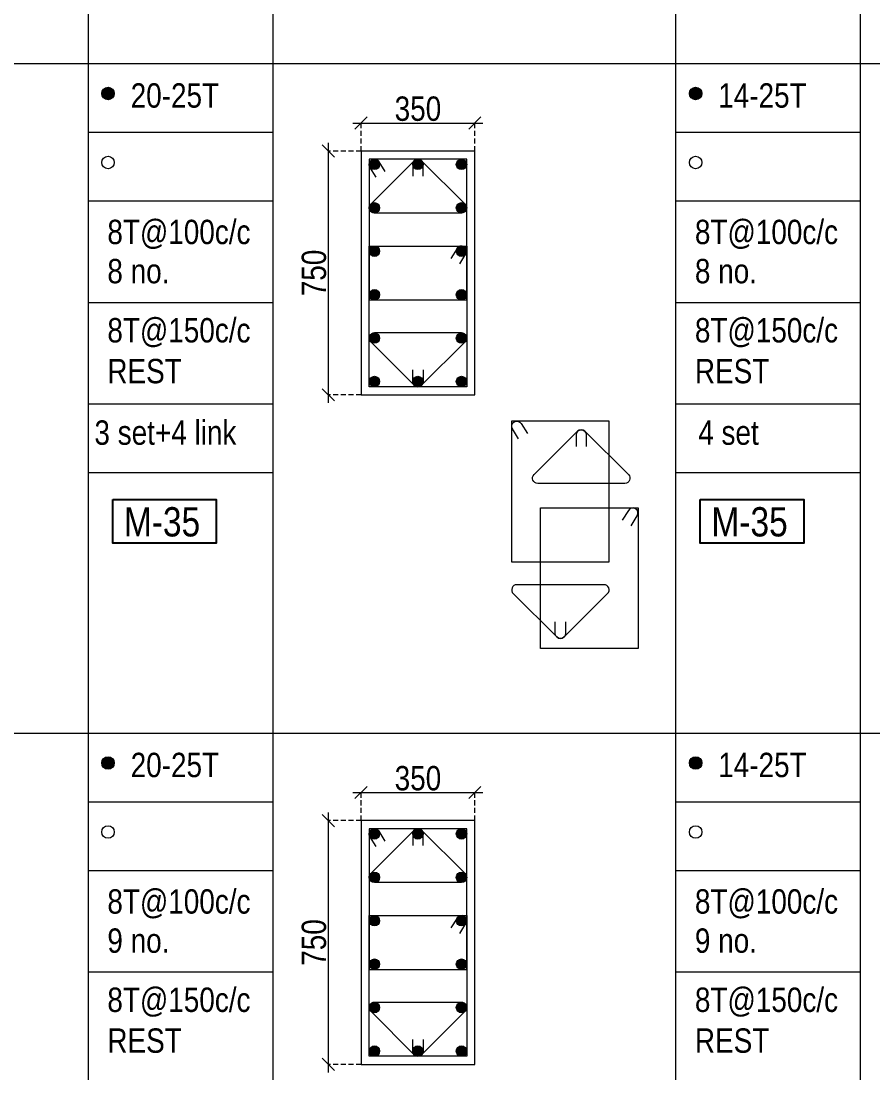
# Model space of a CAD drawing. Header units: millimetres. Extents: x 1112055 to 3390982, y -148532 to 766891.
# Drawn here: x 2276706 to 2287195, y 639313 to 652260 of the extents above; entities that cross this region are included whole.
import ezdxf
from ezdxf.enums import TextEntityAlignment as Align

# ---------------------------------------------------------------- set-up
doc = ezdxf.new("R2010")
doc.units = ezdxf.units.MM
doc.header["$PDMODE"] = 35
doc.header["$PDSIZE"] = -25
doc.linetypes.add('DASHED2', pattern=[0.375, 0.25, -0.125])
doc.linetypes.add('Hidden', pattern=[9.525, 6.35, -3.175])
for name, color, linetype, lineweight in [('B COL. SIZE DIM', 220, 'Continuous', 25), ('B COLSCH', 204, 'Continuous', 20), ('B COLUMN', 1, 'Hidden', 9), ('B STEEL', 34, 'Continuous', 15)]:
    doc.layers.add(name, color=color, linetype=linetype, lineweight=lineweight)
doc.layers.add('B TEXT', color=7, linetype='Continuous')
doc.styles.add('dim inside', font='romans.shx', dxfattribs={"width": 0.8, "height": 125})
doc.styles.add('SWINC', font='swissc.ttf')
doc.dimstyles.new('dim inside', dxfattribs={"dimtxt": 125, "dimasz": 100, "dimexe": 0, "dimexo": 0, "dimgap": 10, "dimtad": 0, "dimdec": 0, "dimzin": 0, "dimdsep": 46, "dimtxsty": 'dim inside', "dimblk": 'SMALL', "dimcen": 0.09, "dimadec": 0, "dimazin": 0, "dimtfac": 1, "dimtdec": 0, "dimtofl": 0, "dimtmove": 0, "dimatfit": 3, "dimfxl": 1, "dimtolj": 1, "dimtzin": 0, "dimarcsym": 2})

# ---------------------------------------------------------------- blocks, each defined once
blk = doc.blocks.new('_Oblique')
at = {"color": 0, "linetype": 'ByBlock', "lineweight": -2}
blk.add_line((-0.5, -0.5), (0.5, 0.5), dxfattribs=at)
blk = doc.blocks.new('*D3222')
at = {"layer": 'B COL. SIZE DIM', "color": 250, "lineweight": 9, "ltscale": 250, "transparency": 16777216}
blk.add_line((2280793, 642764), (2282393, 642764), dxfattribs=at)
at = {"layer": 'B COL. SIZE DIM', "color": 250, "linetype": 'DASHED2', "lineweight": 9, "ltscale": 250, "transparency": 16777216}
for p, q in [((2280893, 642419), (2280893, 642764)), ((2282293, 642419), (2282293, 642764))]:
    blk.add_line(p, q, dxfattribs=at)
at = {"layer": 'Defpoints', "color": 0, "transparency": 16777216}
for p in [(2282293, 642764), (2280893, 642419), (2282293, 642419)]:
    blk.add_point(p, dxfattribs=at)
at = {"layer": 'B COL. SIZE DIM', "color": 250, "lineweight": 9, "transparency": 16777216, "xscale": 150, "yscale": 150, "zscale": 150, "rotation": 180}
blk.add_blockref('_Oblique', (2280893, 642764), dxfattribs=at)
at = {"layer": 'B COL. SIZE DIM', "color": 250, "lineweight": 9, "transparency": 16777216, "xscale": 150, "yscale": 150, "zscale": 150}
blk.add_blockref('_Oblique', (2282293, 642764), dxfattribs=at)
at = {"layer": 'B COL. SIZE DIM', "color": 6, "transparency": 16777216, "insert": (2281593, 642939), "char_height": 300, "attachment_point": 5, "style": 'SWINC'}
blk.add_mtext('\\A1;350', dxfattribs=at)
blk = doc.blocks.new('*D3223')
at = {"layer": 'B COL. SIZE DIM', "color": 250, "lineweight": 9, "ltscale": 250, "transparency": 16777216}
blk.add_line((2280489, 642519), (2280489, 639319), dxfattribs=at)
at = {"layer": 'B COL. SIZE DIM', "color": 250, "linetype": 'DASHED2', "lineweight": 9, "ltscale": 250, "transparency": 16777216}
for p, q in [((2280893, 642419), (2280489, 642419)), ((2280893, 639419), (2280489, 639419))]:
    blk.add_line(p, q, dxfattribs=at)
at = {"layer": 'Defpoints', "color": 0, "transparency": 16777216}
for p in [(2280893, 642419), (2280489, 639419), (2280893, 639419)]:
    blk.add_point(p, dxfattribs=at)
at = {"layer": 'B COL. SIZE DIM', "color": 250, "lineweight": 9, "transparency": 16777216, "xscale": 150, "yscale": 150, "zscale": 150}
for p, rotation in [((2280489, 642419), 90), ((2280489, 639419), 270)]:
    blk.add_blockref('_Oblique', p, dxfattribs=dict(at, rotation=rotation))
at = {"layer": 'B COL. SIZE DIM', "color": 6, "transparency": 16777216, "insert": (2280314, 640919), "char_height": 300, "attachment_point": 5, "rotation": 90, "style": 'SWINC'}
blk.add_mtext('\\A1;750', dxfattribs=at)
blk = doc.blocks.new('*D3224')
at = {"layer": 'B COL. SIZE DIM', "color": 250, "lineweight": 9, "ltscale": 250, "transparency": 16777216}
blk.add_line((2280793, 651004), (2282393, 651004), dxfattribs=at)
at = {"layer": 'B COL. SIZE DIM', "color": 250, "linetype": 'DASHED2', "lineweight": 9, "ltscale": 250, "transparency": 16777216}
for p, q in [((2280893, 650659), (2280893, 651004)), ((2282293, 650659), (2282293, 651004))]:
    blk.add_line(p, q, dxfattribs=at)
at = {"layer": 'Defpoints', "color": 0, "transparency": 16777216}
for p in [(2282293, 651004), (2280893, 650659), (2282293, 650659)]:
    blk.add_point(p, dxfattribs=at)
at = {"layer": 'B COL. SIZE DIM', "color": 250, "lineweight": 9, "transparency": 16777216, "xscale": 150, "yscale": 150, "zscale": 150, "rotation": 180}
blk.add_blockref('_Oblique', (2280893, 651004), dxfattribs=at)
at = {"layer": 'B COL. SIZE DIM', "color": 250, "lineweight": 9, "transparency": 16777216, "xscale": 150, "yscale": 150, "zscale": 150}
blk.add_blockref('_Oblique', (2282293, 651004), dxfattribs=at)
at = {"layer": 'B COL. SIZE DIM', "color": 6, "transparency": 16777216, "insert": (2281593, 651179), "char_height": 300, "attachment_point": 5, "style": 'SWINC'}
blk.add_mtext('\\A1;350', dxfattribs=at)
blk = doc.blocks.new('*D3225')
at = {"layer": 'B COL. SIZE DIM', "color": 250, "lineweight": 9, "ltscale": 250, "transparency": 16777216}
blk.add_line((2280489, 650759), (2280489, 647559), dxfattribs=at)
at = {"layer": 'B COL. SIZE DIM', "color": 250, "linetype": 'DASHED2', "lineweight": 9, "ltscale": 250, "transparency": 16777216}
for p, q in [((2280893, 650659), (2280489, 650659)), ((2280893, 647659), (2280489, 647659))]:
    blk.add_line(p, q, dxfattribs=at)
at = {"layer": 'Defpoints', "color": 0, "transparency": 16777216}
for p in [(2280893, 650659), (2280489, 647659), (2280893, 647659)]:
    blk.add_point(p, dxfattribs=at)
at = {"layer": 'B COL. SIZE DIM', "color": 250, "lineweight": 9, "transparency": 16777216, "xscale": 150, "yscale": 150, "zscale": 150}
for p, rotation in [((2280489, 650659), 90), ((2280489, 647659), 270)]:
    blk.add_blockref('_Oblique', p, dxfattribs=dict(at, rotation=rotation))
at = {"layer": 'B COL. SIZE DIM', "color": 6, "transparency": 16777216, "insert": (2280314, 649159), "char_height": 300, "attachment_point": 5, "rotation": 90, "style": 'SWINC'}
blk.add_mtext('\\A1;750', dxfattribs=at)

msp = doc.modelspace()

# ---------------------------------------------------------------- hatches: boundary and pattern name
at = {"layer": 'B STEEL', "lineweight": 9, "ltscale": 0.5}
h = msp.add_hatch(color=34, dxfattribs=at)
edge = h.paths.add_edge_path()
edge.add_arc((2277777.9, 651368.1), 76.8, 0, 360)
h = msp.add_hatch(color=34, dxfattribs=at)
edge = h.paths.add_edge_path()
edge.add_arc((2285011.4, 651368.1), 76.8, 0, 360)
h = msp.add_hatch(color=34, dxfattribs=at)
edge = h.paths.add_edge_path()
edge.add_arc((2281057.1, 650494.9), 64, 0, 360)
h = msp.add_hatch(color=34, dxfattribs=at)
edge = h.paths.add_edge_path()
edge.add_arc((2281593, 650494.9), 64, 180, 540, ccw=False)
h = msp.add_hatch(color=34, dxfattribs=at)
edge = h.paths.add_edge_path()
edge.add_arc((2282129, 650494.9), 64, 180, 540, ccw=False)
at = {"layer": 'B STEEL', "lineweight": 30}
h = msp.add_hatch(color=34, dxfattribs=at)
edge = h.paths.add_edge_path()
edge.add_arc((2281057.1, 649960.5), 64, 0, 360)
h = msp.add_hatch(color=34, dxfattribs=at)
edge = h.paths.add_edge_path()
edge.add_arc((2282129, 649960.5), 64, 0, 360)
h = msp.add_hatch(color=34, dxfattribs=at)
edge = h.paths.add_edge_path()
edge.add_arc((2281057.1, 649426.1), 64, 0, 360)
h = msp.add_hatch(color=34, dxfattribs=at)
edge = h.paths.add_edge_path()
edge.add_arc((2282129, 649426.1), 64, 0, 360)
h = msp.add_hatch(color=34, dxfattribs=at)
edge = h.paths.add_edge_path()
edge.add_arc((2281057.1, 648891.7), 64, 0, 360)
h = msp.add_hatch(color=34, dxfattribs=at)
edge = h.paths.add_edge_path()
edge.add_arc((2282129, 648891.7), 64, 0, 360)
h = msp.add_hatch(color=34, dxfattribs=at)
edge = h.paths.add_edge_path()
edge.add_arc((2281057.1, 648357.4), 64, 0, 360)
h = msp.add_hatch(color=34, dxfattribs=at)
edge = h.paths.add_edge_path()
edge.add_arc((2282129, 648357.4), 64, 0, 360)
at = {"layer": 'B STEEL', "lineweight": 9, "ltscale": 0.5}
h = msp.add_hatch(color=34, dxfattribs=at)
edge = h.paths.add_edge_path()
edge.add_arc((2281057.1, 647823), 64, 0, 360, ccw=False)
h = msp.add_hatch(color=34, dxfattribs=at)
edge = h.paths.add_edge_path()
edge.add_arc((2281593, 647823), 64, -180, 180)
h = msp.add_hatch(color=34, dxfattribs=at)
edge = h.paths.add_edge_path()
edge.add_arc((2282129, 647823), 64, -180, 180)
h = msp.add_hatch(color=34, dxfattribs=at)
edge = h.paths.add_edge_path()
edge.add_arc((2277777.9, 643128.3), 76.8, 0, 360)
h = msp.add_hatch(color=34, dxfattribs=at)
edge = h.paths.add_edge_path()
edge.add_arc((2285011.4, 643128.3), 76.8, 0, 360)
h = msp.add_hatch(color=34, dxfattribs=at)
edge = h.paths.add_edge_path()
edge.add_arc((2281057.1, 642255.1), 64, 0, 360)
h = msp.add_hatch(color=34, dxfattribs=at)
edge = h.paths.add_edge_path()
edge.add_arc((2281593, 642255.1), 64, 180, 540, ccw=False)
h = msp.add_hatch(color=34, dxfattribs=at)
edge = h.paths.add_edge_path()
edge.add_arc((2282129, 642255.1), 64, 180, 540, ccw=False)
at = {"layer": 'B STEEL', "lineweight": 30}
h = msp.add_hatch(color=34, dxfattribs=at)
edge = h.paths.add_edge_path()
edge.add_arc((2281057.1, 641720.7), 64, 0, 360)
h = msp.add_hatch(color=34, dxfattribs=at)
edge = h.paths.add_edge_path()
edge.add_arc((2282129, 641720.7), 64, 0, 360)
h = msp.add_hatch(color=34, dxfattribs=at)
edge = h.paths.add_edge_path()
edge.add_arc((2281057.1, 641186.3), 64, 0, 360)
h = msp.add_hatch(color=34, dxfattribs=at)
edge = h.paths.add_edge_path()
edge.add_arc((2282129, 641186.3), 64, 0, 360)
h = msp.add_hatch(color=34, dxfattribs=at)
edge = h.paths.add_edge_path()
edge.add_arc((2281057.1, 640651.9), 64, 0, 360)
h = msp.add_hatch(color=34, dxfattribs=at)
edge = h.paths.add_edge_path()
edge.add_arc((2282129, 640651.9), 64, 0, 360)
h = msp.add_hatch(color=34, dxfattribs=at)
edge = h.paths.add_edge_path()
edge.add_arc((2281057.1, 640117.5), 64, 0, 360)
h = msp.add_hatch(color=34, dxfattribs=at)
edge = h.paths.add_edge_path()
edge.add_arc((2282129, 640117.5), 64, 0, 360)
at = {"layer": 'B STEEL', "lineweight": 9, "ltscale": 0.5}
h = msp.add_hatch(color=34, dxfattribs=at)
edge = h.paths.add_edge_path()
edge.add_arc((2281057.1, 639583.1), 64, 0, 360, ccw=False)
h = msp.add_hatch(color=34, dxfattribs=at)
edge = h.paths.add_edge_path()
edge.add_arc((2281593, 639583.1), 64, -180, 180)
h = msp.add_hatch(color=34, dxfattribs=at)
edge = h.paths.add_edge_path()
edge.add_arc((2282129, 639583.1), 64, -180, 180)

# ---------------------------------------------------------------- linework, layer by layer
at = {"layer": 'B COLSCH', "color": 250, "lineweight": 0}
for p, q in [((2277531.6, 676456), (2277531.6, 627016.9)), ((2279806, 676456), (2279806, 618141.8)), ((2284765.1, 676456), (2284765.1, 627016.9)), ((2287039.5, 676456), (2287039.5, 618141.8)), ((2203002.6, 651736.4), (2375997.6, 651736.4)), ((2277531.6, 650891.4), (2279806, 650891.4)), ((2284765.1, 650891.4), (2287039.5, 650891.4)), ((2277531.6, 650046.4), (2279806, 650046.4)), ((2284765.1, 650046.4), (2287039.5, 650046.4)), ((2277531.6, 648796.7), (2279806, 648796.7)), ((2284765.1, 648796.7), (2287039.5, 648796.7)), ((2277531.6, 647546.9), (2279806, 647546.9)), ((2284765.1, 647546.9), (2287039.5, 647546.9)), ((2277531.6, 646701.9), (2279806, 646701.9)), ((2284765.1, 646701.9), (2287039.5, 646701.9)), ((2203002.6, 643496.6), (2375997.6, 643496.6)), ((2277531.6, 642651.6), (2279806, 642651.6)), ((2284765.1, 642651.6), (2287039.5, 642651.6)), ((2277531.6, 641806.6), (2279806, 641806.6)), ((2284765.1, 641806.6), (2287039.5, 641806.6)), ((2277531.6, 640556.8), (2279806, 640556.8)), ((2284765.1, 640556.8), (2287039.5, 640556.8))]:
    msp.add_line(p, q, dxfattribs=at)
at = {"layer": 'B COLUMN', "color": 1, "linetype": 'ByBlock', "lineweight": 20}
for points in [[(2280893, 647658.9), (2282293, 647658.9), (2282293, 650658.9), (2280893, 650658.9)], [(2280893, 639419.1), (2282293, 639419.1), (2282293, 642419.1), (2280893, 642419.1)]]:
    msp.add_lwpolyline(points, close=True, dxfattribs=at)
at = {"layer": 'B STEEL', "color": 34, "lineweight": 9, "ltscale": 0.5}
for points in [[(2280993, 648827.7), (2282193, 648827.7), (2282193, 650558.9), (2280993, 650558.9)], [(2280993, 649490.2), (2282193, 649490.2), (2282193, 647758.9), (2280993, 647758.9)], [(2282746.6, 645605.1), (2283946.6, 645605.1), (2283946.6, 647336.3), (2282746.6, 647336.3)], [(2283102.6, 646267.5), (2284302.6, 646267.5), (2284302.6, 644536.3), (2283102.6, 644536.3)], [(2280993, 640587.9), (2282193, 640587.9), (2282193, 642319.1), (2280993, 642319.1)], [(2280993, 641250.3), (2282193, 641250.3), (2282193, 639519.1), (2280993, 639519.1)]]:
    msp.add_lwpolyline(points, close=True, dxfattribs=at)
for points in [[(2281077.3, 650339.9), (2281002.5, 650461.4, -1), (2281111.6, 650528.5), (2281186.3, 650407)], [(2281657.1, 650352.3), (2281657.1, 650494.9, 1), (2281529, 650494.9), (2281529, 650352.3)], [(2282108.8, 649271.1), (2282183.5, 649392.6, 1), (2282074.5, 649459.7), (2281999.7, 649338.2)], [(2281657.1, 647965.6), (2281657.1, 647823, -1), (2281529, 647823), (2281529, 647965.6)], [(2281657.1, 647965.6), (2281657.1, 647823, -1), (2281529, 647823), (2281529, 647965.6)], [(2282830.9, 647117.2), (2282756.1, 647238.7, -1), (2282865.2, 647305.8), (2282940, 647184.4)], [(2283668.1, 647023.2), (2283668.1, 647165.8, 1), (2283540.1, 647165.8), (2283540.1, 647023.2)], [(2284218.4, 646048.5), (2284293.1, 646169.9, 1), (2284184.1, 646237.1), (2284109.3, 646115.6)], [(2283410.7, 644866.6), (2283410.7, 644724, -1), (2283282.6, 644724), (2283282.6, 644866.6)], [(2281077.3, 642100), (2281002.5, 642221.5, -1), (2281111.6, 642288.6), (2281186.3, 642167.2)], [(2281657.1, 642112.4), (2281657.1, 642255.1, 1), (2281529, 642255.1), (2281529, 642112.4)], [(2282108.8, 641031.3), (2282183.5, 641152.7, 1), (2282074.5, 641219.9), (2281999.7, 641098.4)], [(2281657.1, 639725.8), (2281657.1, 639583.1, -1), (2281529, 639583.1), (2281529, 639725.8)], [(2281657.1, 639725.8), (2281657.1, 639583.1, -1), (2281529, 639583.1), (2281529, 639725.8)]]:
    msp.add_lwpolyline(points, format="xyb", dxfattribs=at)
for points in [[(2281638.2, 650540.3), (2282174.2, 650005.9, -0.6687154), (2282129, 649896.5), (2281057.1, 649896.5, -0.6687154), (2281011.9, 650005.9), (2281547.8, 650540.3, -0.4133445)], [(2281638.2, 647777.6), (2282174.2, 648312, 0.6687154), (2282129, 648421.4), (2281057.1, 648421.4, 0.6687154), (2281011.9, 648312), (2281547.8, 647777.6, 0.4133445)], [(2283649.3, 647211.1), (2284185.3, 646676.7, -0.6687154), (2284140.1, 646567.4), (2283068.1, 646567.4, -0.6687154), (2283022.9, 646676.7), (2283558.9, 647211.1, -0.4133445)], [(2283391.9, 644678.7), (2283927.8, 645213.1, 0.6687154), (2283882.6, 645322.4), (2282810.7, 645322.4, 0.6687154), (2282765.5, 645213.1), (2283301.4, 644678.7, 0.4133445)], [(2281638.2, 642300.4), (2282174.2, 641766, -0.6687154), (2282129, 641656.7), (2281057.1, 641656.7, -0.6687154), (2281011.9, 641766), (2281547.8, 642300.4, -0.4133445)], [(2281638.2, 639537.8), (2282174.2, 640072.2, 0.6687154), (2282129, 640181.5), (2281057.1, 640181.5, 0.6687154), (2281011.9, 640072.2), (2281547.8, 639537.8, 0.4133445)]]:
    msp.add_lwpolyline(points, format="xyb", close=True, dxfattribs=at)
for centre, radius in [((2277777.9, 651368.1), 76.8), ((2285011.4, 651368.1), 76.8), ((2277777.9, 650517.8), 76.8), ((2285011.4, 650517.8), 76.8), ((2281057.1, 650494.9), 64), ((2281593, 650494.9), 64), ((2282129, 650494.9), 64), ((2281057.1, 649960.5), 64), ((2282129, 649960.5), 64), ((2281057.1, 649426.1), 64), ((2282129, 649426.1), 64), ((2281057.1, 648891.7), 64), ((2282129, 648891.7), 64), ((2281057.1, 648357.4), 64), ((2282129, 648357.4), 64), ((2281057.1, 647823), 64), ((2281593, 647823), 64), ((2282129, 647823), 64), ((2277777.9, 643128.3), 76.8), ((2285011.4, 643128.3), 76.8), ((2277777.9, 642278), 76.8), ((2281057.1, 642255.1), 64), ((2281593, 642255.1), 64), ((2282129, 642255.1), 64), ((2285011.4, 642278), 76.8), ((2281057.1, 641720.7), 64), ((2282129, 641720.7), 64), ((2281057.1, 641186.3), 64), ((2282129, 641186.3), 64), ((2281057.1, 640651.9), 64), ((2282129, 640651.9), 64), ((2281057.1, 640117.5), 64), ((2282129, 640117.5), 64), ((2281057.1, 639583.1), 64), ((2281593, 639583.1), 64), ((2282129, 639583.1), 64)]:
    msp.add_circle(centre, radius, dxfattribs=at)
at = {"layer": 'B TEXT', "color": 1}
for points in [[(2277835.2, 646372.9), (2279109.8, 646372.9), (2279109.8, 645834.9), (2277835.2, 645834.9)], [(2285068.8, 646372.9), (2286343.4, 646372.9), (2286343.4, 645834.9), (2285068.8, 645834.9)]]:
    msp.add_lwpolyline(points, close=True, dxfattribs=at)

# ---------------------------------------------------------------- texts
at = {"layer": 'B TEXT', "style": 'SWINC'}
for s, p in [('20-25T', (2278056.4, 651193.5)), ('14-25T', (2285289.9, 651193.5)), ('8T@100c/c', (2277769.4, 649513.7)), ('8T@100c/c', (2285003, 649513.7)), ('8 no.', (2277769.4, 649031.9)), ('8 no.', (2285003, 649031.9)), ('8T@150c/c', (2277769.4, 648303.8)), ('8T@150c/c', (2285003, 648303.8)), ('REST', (2277769.4, 647801.4)), ('REST', (2285003, 647801.4)), ('3 set+4 link', (2277609.8, 647044.4)), ('4 set', (2285043.5, 647044.4)), ('20-25T', (2278056.4, 642953.7)), ('14-25T', (2285289.9, 642953.7)), ('8T@100c/c', (2277769.4, 641273.9)), ('8T@100c/c', (2285003, 641273.9)), ('9 no.', (2277769.4, 640792.1)), ('9 no.', (2285003, 640792.1)), ('8T@150c/c', (2277769.4, 640064)), ('8T@150c/c', (2285003, 640064)), ('REST', (2277769.4, 639561.6)), ('REST', (2285003, 639561.6))]:
    msp.add_text(s, height=300, dxfattribs=at).set_placement(p)
at = {"layer": 'B TEXT', "color": 1, "style": 'SWINC'}
for p in [(2277972.6, 645808.3), (2285206.1, 645808.3)]:
    msp.add_text('M-35', height=360, dxfattribs=at).set_placement(p, align=Align.BOTTOM_LEFT)

# ---------------------------------------------------------------- dimensions: what is measured, and where the dimension line sits
at = {"layer": 'B COL. SIZE DIM', "color": 250, "ltscale": 250}
for base, p1, p2, picture, middle in [((2282293, 651003.9), (2280893, 650658.9), (2282293, 650658.9), '*D3224', (2281593, 651178.9)), ((2282293, 642764), (2280893, 642419.1), (2282293, 642419.1), '*D3222', (2281593, 642939))]:
    dim = msp.add_linear_dim(base=base, p1=p1, p2=p2, dimstyle='dim inside', override={"dimtxt": 300, "dimasz": 150, "dimgap": 25, "dimtad": 3, "dimlfac": 0.25, "dimtxsty": 'SWINC', "dimblk1": 'Oblique', "dimblk2": 'Oblique', "dimsah": 1, "dimdle": 100, "dimclrd": 250, "dimclre": 250, "dimclrt": 6, "dimfxl": 1000, "dimlwd": 9, "dimlwe": 9}, dxfattribs=at)
    dim.commit()
    dim.dimension.update_dxf_attribs({"geometry": picture, "text_midpoint": middle})
for base, p1, p2, picture, middle in [((2280489.2, 647658.9), (2280893, 650658.9), (2280893, 647658.9), '*D3225', (2280314.2, 649158.9)), ((2280489.2, 639419.1), (2280893, 642419.1), (2280893, 639419.1), '*D3223', (2280314.2, 640919.1))]:
    dim = msp.add_linear_dim(base=base, p1=p1, p2=p2, angle=90, dimstyle='dim inside', override={"dimtxt": 300, "dimasz": 150, "dimgap": 25, "dimtad": 3, "dimlfac": 0.25, "dimtxsty": 'SWINC', "dimblk1": 'Oblique', "dimblk2": 'Oblique', "dimsah": 1, "dimdle": 100, "dimclrd": 250, "dimclre": 250, "dimclrt": 6, "dimfxl": 1000, "dimlwd": 9, "dimlwe": 9}, dxfattribs=at)
    dim.commit()
    dim.dimension.update_dxf_attribs({"geometry": picture, "text_midpoint": middle})

doc.saveas('drawing.dxf')
